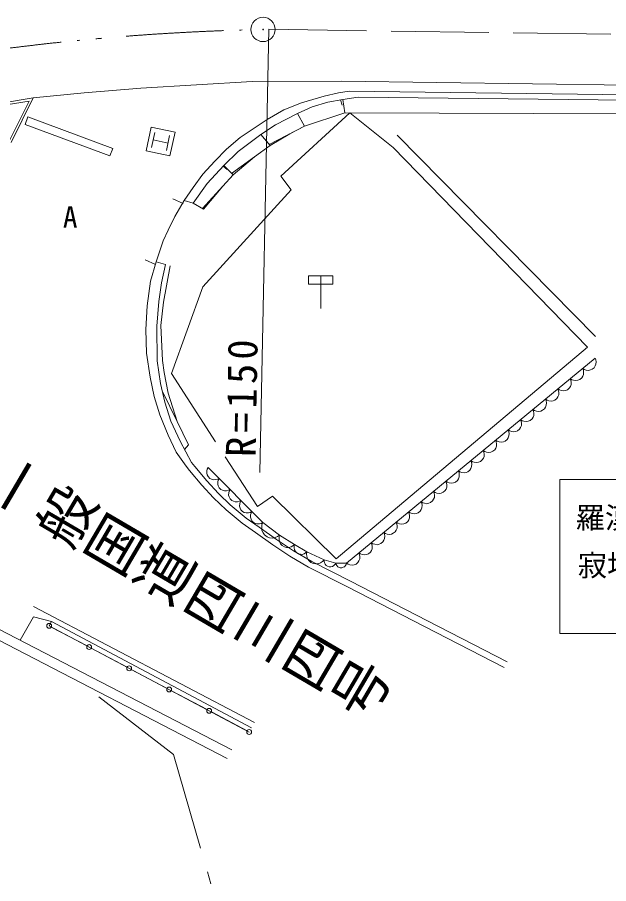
# Model space of a CAD drawing. Units: millimetres, scale not verified. Extents: x 360 to 640360, y 95650 to 455650.
# Drawn here: x 112101 to 148426, y 321994 to 375270 of the extents above; entities that cross this region are included whole.
import ezdxf
from ezdxf.enums import TextEntityAlignment as Align

# ---------------------------------------------------------------- set-up
doc = ezdxf.new("R2010")
doc.units = ezdxf.units.MM
doc.header["$LTSCALE"] = 1000
doc.linetypes.add('DASHED', pattern=[7.5, 6, -1.5])
doc.linetypes.add('LONG_DASHED_DOTTED', pattern=[15.25, 12, -1.5, 0.25, -1.5])
for name, color, linetype, lineweight in [('S-BGD', 1, 'Continuous', 13), ('S-BGD-HTXT', 6, 'Continuous', 13), ('S-BMK', 2, 'DASHED', 13)]:
    doc.layers.add(name, color=color, linetype=linetype, lineweight=lineweight)
doc.styles.add('@ＭＳ ゴシック', font='')
doc.styles.add('ＭＳ ゴシック', font='')
doc.styles.get('@ＭＳ ゴシック').set_extended_font_data('@MS Gothic')
doc.styles.get('ＭＳ ゴシック').set_extended_font_data('MS Gothic')

msp = doc.modelspace()

# ---------------------------------------------------------------- linework, layer by layer
at = {"layer": 'S-BGD'}
for p, q in [((132003, 371342), (126524, 371315)), ((158409, 370963), (132003, 371342)), ((119695, 370908), (116196, 370637)), ((126524, 371315), (119695, 370908)), ((110979, 369972), (113080, 370316)), ((113080, 370316), (111726, 367570)), ((116196, 370637), (113080, 370316)), ((129566, 370010), (130948, 370427)), ((130948, 370427), (131826, 370625)), ((131826, 370625), (132489, 370728)), ((132088, 370212), (133039, 370352)), ((132489, 370728), (158664, 370384)), ((133039, 370352), (158805, 370066)), ((111003, 369824), (112817, 370121)), ((112817, 370121), (111585, 367623)), ((128473, 369579), (129566, 370010)), ((129308, 369356), (130209, 369756)), ((130209, 369756), (131176, 370046)), ((131176, 370046), (132088, 370212)), ((131960, 370189), (132064, 369875)), ((132222, 369400), (132088, 370212)), ((127449, 368994), (128473, 369579)), ((127962, 368655), (129308, 369356)), ((128278, 365499), (132524, 369400)), ((129741, 368577), (129308, 369356)), ((132222, 369400), (129741, 368577)), ((159128, 369316), (132222, 369400)), ((132222, 369400), (159136, 369316)), ((132524, 369400), (135182, 367274)), ((112755, 369141), (112581, 368673)), ((112581, 368673), (117788, 366745)), ((112755, 369141), (117961, 367214)), ((125792, 367879), (127449, 368994)), ((120009, 367055), (120321, 368523)), ((120321, 368523), (121788, 368211)), ((120537, 368189), (120343, 367272)), ((121788, 368211), (121476, 366744)), ((127065, 368070), (127962, 368655)), ((129741, 368577), (127579, 367456)), ((129741, 368577), (128840, 368110)), ((120440, 367730), (121357, 367536)), ((121455, 367994), (121260, 367077)), ((124948, 367156), (125792, 367879)), ((125664, 367014), (127065, 368070)), ((127633, 367392), (127065, 368070)), ((128840, 368110), (127633, 367392)), ((135428, 368014), (147609, 355636)), ((117961, 367214), (117788, 366745)), ((124234, 366433), (124948, 367156)), ((127633, 367392), (126665, 366691)), ((135182, 367274), (147116, 354995)), ((121476, 366744), (120009, 367055)), ((124785, 366157), (125664, 367014)), ((126665, 366691), (125260, 365673)), ((126665, 366691), (125352, 365579)), ((123502, 365624), (124234, 366433)), ((123762, 365045), (124785, 366157)), ((124752, 366121), (124982, 365914)), ((125352, 365579), (124785, 366157)), ((122900, 364815), (123502, 365624)), ((125352, 365579), (124730, 364889)), ((128919, 364660), (128278, 365499)), ((122894, 363844), (123762, 365045)), ((122340, 364012), (122900, 364815)), ((124727, 364886), (123479, 363505)), ((123495, 358693), (128919, 364660)), ((124730, 364889), (123528, 363477)), ((122340, 364012), (121781, 363013)), ((122894, 363844), (122340, 364012)), ((123528, 363477), (122894, 363844)), ((121781, 363013), (121367, 362187)), ((121367, 362187), (121057, 361524)), ((121057, 361524), (120639, 360233)), ((120283, 359052), (120639, 360233)), ((120639, 360233), (121196, 360063)), ((121196, 360063), (120964, 358933)), ((121493, 359980), (121085, 357763)), ((129990, 359366), (131490, 359366)), ((129990, 358866), (129990, 359366)), ((130740, 359366), (130740, 357371)), ((131490, 359366), (131490, 358866)), ((120066, 357534), (120283, 359052)), ((120964, 358933), (120794, 357802)), ((121572, 353368), (123495, 358693)), ((131490, 358866), (129990, 358866)), ((120004, 356079), (120066, 357534)), ((120794, 357802), (120670, 356282)), ((121085, 357763), (120920, 356329)), ((120035, 354608), (120004, 356079)), ((120670, 356282), (120685, 354146)), ((120920, 356329), (121019, 354172)), ((147116, 354995), (131681, 341976)), ((120252, 353139), (120035, 354608)), ((147594, 354313), (132317, 341702)), ((147636, 354200), (147594, 354313)), ((120685, 354146), (120887, 352756)), ((121019, 354172), (121118, 353433)), ((147536, 353726), (147602, 353829)), ((147602, 353829), (147648, 353944)), ((147653, 354090), (147636, 354200)), ((147648, 353944), (147653, 354090)), ((121118, 353433), (121361, 352153)), ((124281, 349164), (121572, 353368)), ((146830, 353683), (146931, 353619)), ((146872, 353570), (146830, 353683)), ((146838, 353198), (146884, 353314)), ((146889, 353459), (146872, 353570)), ((146884, 353314), (146889, 353459)), ((146931, 353619), (147038, 353582)), ((147038, 353582), (147182, 353560)), ((147182, 353560), (147304, 353583)), ((147304, 353583), (147417, 353629)), ((147417, 353629), (147536, 353726)), ((120515, 351946), (120252, 353139)), ((120887, 352756), (121165, 351595)), ((146066, 353052), (146167, 352988)), ((146108, 352939), (146066, 353052)), ((146126, 352829), (146108, 352939)), ((146120, 352683), (146126, 352829)), ((146167, 352988), (146275, 352951)), ((146275, 352951), (146418, 352929)), ((146418, 352929), (146540, 352952)), ((146540, 352952), (146654, 352998)), ((146654, 352998), (146772, 353096)), ((146772, 353096), (146838, 353198)), ((120998, 352292), (121913, 350420)), ((145302, 352422), (145403, 352358)), ((145344, 352309), (145302, 352422)), ((145362, 352198), (145344, 352309)), ((145357, 352052), (145362, 352198)), ((145403, 352358), (145511, 352321)), ((145511, 352321), (145655, 352298)), ((145655, 352298), (145776, 352322)), ((145776, 352322), (145890, 352367)), ((145890, 352367), (146008, 352465)), ((146008, 352465), (146074, 352568)), ((146074, 352568), (146120, 352683)), ((120856, 350816), (120515, 351946)), ((121361, 352153), (121912, 350421)), ((144538, 351791), (144640, 351727)), ((144580, 351678), (144538, 351791)), ((144598, 351567), (144580, 351678)), ((144640, 351727), (144747, 351690)), ((144747, 351690), (144891, 351668)), ((144891, 351668), (145013, 351691)), ((145013, 351691), (145126, 351737)), ((145126, 351737), (145244, 351835)), ((145244, 351835), (145310, 351937)), ((145310, 351937), (145357, 352052)), ((121165, 351595), (121522, 350431)), ((143775, 351161), (143876, 351096)), ((143817, 351048), (143775, 351161)), ((143876, 351096), (143983, 351060)), ((144249, 351061), (144362, 351106)), ((144362, 351106), (144481, 351204)), ((144481, 351204), (144547, 351307)), ((144547, 351307), (144593, 351422)), ((144593, 351422), (144598, 351567)), ((121367, 349577), (120856, 350816)), ((143598, 350476), (143717, 350573)), ((143717, 350573), (143783, 350676)), ((143783, 350676), (143829, 350791)), ((143834, 350937), (143817, 351048)), ((143829, 350791), (143834, 350937)), ((143983, 351060), (144127, 351037)), ((144127, 351037), (144249, 351061)), ((121522, 350431), (122094, 349208)), ((121912, 350421), (122619, 348975)), ((142953, 349943), (143019, 350046)), ((143011, 350530), (143112, 350466)), ((143053, 350417), (143011, 350530)), ((143019, 350046), (143065, 350161)), ((143070, 350306), (143053, 350417)), ((143065, 350161), (143070, 350306)), ((143112, 350466), (143219, 350429)), ((143219, 350429), (143363, 350407)), ((143363, 350407), (143485, 350430)), ((143485, 350430), (143598, 350476)), ((121862, 348524), (121367, 349577)), ((142247, 349899), (142348, 349835)), ((142289, 349786), (142247, 349899)), ((142255, 349415), (142301, 349530)), ((142306, 349676), (142289, 349786)), ((142301, 349530), (142306, 349676)), ((142348, 349835), (142455, 349799)), ((142455, 349799), (142599, 349776)), ((142599, 349776), (142721, 349800)), ((142721, 349800), (142835, 349845)), ((142835, 349845), (142953, 349943)), ((122094, 349208), (122799, 347904)), ((122619, 348975), (122374, 348691)), ((141483, 349269), (141584, 349205)), ((141525, 349156), (141483, 349269)), ((141543, 349045), (141525, 349156)), ((141538, 348900), (141543, 349045)), ((141584, 349205), (141692, 349168)), ((141692, 349168), (141835, 349145)), ((141835, 349145), (141957, 349169)), ((141957, 349169), (142071, 349214)), ((142071, 349214), (142189, 349312)), ((142189, 349312), (142255, 349415)), ((122482, 347662), (121862, 348524)), ((140719, 348638), (140820, 348574)), ((140761, 348525), (140719, 348638)), ((140779, 348414), (140761, 348525)), ((140820, 348574), (140928, 348537)), ((140928, 348537), (141072, 348515)), ((141072, 348515), (141193, 348538)), ((141193, 348538), (141307, 348584)), ((141307, 348584), (141425, 348682)), ((141425, 348682), (141491, 348784)), ((141491, 348784), (141538, 348900)), ((123001, 347641), (122799, 347904)), ((126848, 345182), (124870, 348250)), ((139956, 348008), (140057, 347943)), ((139997, 347895), (139956, 348008)), ((140015, 347784), (139997, 347895)), ((140057, 347943), (140164, 347907)), ((140164, 347907), (140308, 347884)), ((140308, 347884), (140430, 347908)), ((140430, 347908), (140543, 347953)), ((140543, 347953), (140661, 348051)), ((140661, 348051), (140728, 348154)), ((140728, 348154), (140774, 348269)), ((140774, 348269), (140779, 348414)), ((122683, 347398), (122482, 347662)), ((123442, 346500), (122683, 347398)), ((123747, 346758), (123001, 347641)), ((123746, 347385), (123736, 347245)), ((123771, 347491), (123746, 347385)), ((123824, 347594), (123771, 347491)), ((127181, 344200), (123824, 347594)), ((139192, 347377), (139293, 347313)), ((139234, 347264), (139192, 347377)), ((139779, 347323), (139898, 347420)), ((139898, 347420), (139964, 347523)), ((139964, 347523), (140010, 347638)), ((140010, 347638), (140015, 347784)), ((123736, 347245), (123769, 347130)), ((123769, 347130), (123823, 347025)), ((123823, 347025), (123927, 346920)), ((123927, 346920), (124031, 346865)), ((124031, 346865), (124146, 346831)), ((124146, 346831), (124286, 346839)), ((124286, 346839), (124391, 346865)), ((124391, 346865), (124496, 346915)), ((124496, 346915), (124443, 346812)), ((139134, 346790), (139200, 346893)), ((139200, 346893), (139246, 347008)), ((139251, 347153), (139234, 347264)), ((139246, 347008), (139251, 347153)), ((139293, 347313), (139400, 347276)), ((139400, 347276), (139544, 347254)), ((139544, 347254), (139666, 347277)), ((139666, 347277), (139779, 347323)), ((145418, 337374), (145418, 346841)), ((145418, 346841), (163818, 346841)), ((124154, 345726), (123442, 346500)), ((124448, 345997), (123747, 346758)), ((124417, 346706), (124408, 346566)), ((124408, 346566), (124441, 346451)), ((124443, 346812), (124417, 346706)), ((124441, 346451), (124494, 346346)), ((124494, 346346), (124598, 346241)), ((138428, 346747), (138529, 346682)), ((138470, 346633), (138428, 346747)), ((138436, 346262), (138482, 346377)), ((138487, 346523), (138470, 346633)), ((138482, 346377), (138487, 346523)), ((138529, 346682), (138636, 346646)), ((138636, 346646), (138780, 346623)), ((138780, 346623), (138902, 346647)), ((138902, 346647), (139015, 346692)), ((139015, 346692), (139134, 346790)), ((125196, 345280), (124448, 345997)), ((124598, 346241), (124703, 346187)), ((124703, 346187), (124817, 346152)), ((124817, 346152), (124957, 346160)), ((124957, 346160), (125062, 346186)), ((125062, 346186), (125167, 346236)), ((125088, 346028), (125079, 345888)), ((125079, 345888), (125112, 345773)), ((125114, 346134), (125088, 346028)), ((125112, 345773), (125166, 345668)), ((125167, 346236), (125114, 346134)), ((127785, 345823), (126848, 345182)), ((131681, 341976), (127785, 345823)), ((137664, 346116), (137765, 346052)), ((137706, 346003), (137664, 346116)), ((137724, 345892), (137706, 346003)), ((137718, 345747), (137724, 345892)), ((137765, 346052), (137873, 346015)), ((137873, 346015), (138016, 345993)), ((138016, 345993), (138138, 346016)), ((138138, 346016), (138252, 346062)), ((138252, 346062), (138370, 346159)), ((138370, 346159), (138436, 346262)), ((124920, 344991), (124154, 345726)), ((125166, 345668), (125270, 345562)), ((126154, 344473), (125177, 345297)), ((125270, 345562), (125374, 345508)), ((125374, 345508), (125489, 345474)), ((125489, 345474), (125629, 345481)), ((125629, 345481), (125733, 345508)), ((125733, 345508), (125838, 345558)), ((125760, 345349), (125750, 345209)), ((125785, 345455), (125760, 345349)), ((125838, 345558), (125785, 345455)), ((136900, 345485), (137001, 345421)), ((136942, 345372), (136900, 345485)), ((136960, 345262), (136942, 345372)), ((136955, 345116), (136960, 345262)), ((137001, 345421), (137109, 345385)), ((137109, 345385), (137253, 345362)), ((137253, 345362), (137374, 345386)), ((137374, 345386), (137488, 345431)), ((137488, 345431), (137606, 345529)), ((137606, 345529), (137672, 345631)), ((137672, 345631), (137718, 345747)), ((125911, 344155), (124920, 344991)), ((125750, 345209), (125783, 345094)), ((125783, 345094), (125837, 344989)), ((125837, 344989), (125941, 344884)), ((125941, 344884), (126045, 344829)), ((126045, 344829), (126160, 344795)), ((126160, 344795), (126300, 344803)), ((126300, 344803), (126405, 344829)), ((126405, 344829), (126510, 344879)), ((126457, 344776), (126431, 344670)), ((126510, 344879), (126457, 344776)), ((136136, 344855), (136238, 344791)), ((136178, 344742), (136136, 344855)), ((136196, 344631), (136178, 344742)), ((136238, 344791), (136345, 344754)), ((136345, 344754), (136489, 344731)), ((136489, 344731), (136611, 344755)), ((136611, 344755), (136724, 344800)), ((136724, 344800), (136842, 344898)), ((136842, 344898), (136908, 345001)), ((136908, 345001), (136955, 345116)), ((126960, 343910), (126154, 344473)), ((126431, 344670), (126422, 344530)), ((126422, 344530), (126455, 344415)), ((126455, 344415), (126508, 344310)), ((126508, 344310), (126612, 344205)), ((126612, 344205), (126717, 344151)), ((127076, 344150), (127181, 344200)), ((127181, 344200), (127130, 344053)), ((128208, 343421), (127181, 344200)), ((135373, 344224), (135474, 344160)), ((135415, 344111), (135373, 344224)), ((135847, 344124), (135960, 344170)), ((135960, 344170), (136079, 344268)), ((136079, 344268), (136145, 344370)), ((136145, 344370), (136191, 344485)), ((136191, 344485), (136196, 344631)), ((126731, 343582), (125911, 344155)), ((126717, 344151), (126831, 344116)), ((126831, 344116), (126971, 344124)), ((128031, 343150), (126960, 343910)), ((126971, 344124), (127076, 344150)), ((127130, 344053), (127115, 343906)), ((127115, 343906), (127130, 343717)), ((127130, 343717), (127196, 343570)), ((135196, 343539), (135315, 343637)), ((135315, 343637), (135381, 343740)), ((135381, 343740), (135427, 343855)), ((135432, 344000), (135415, 344111)), ((135427, 343855), (135432, 344000)), ((135474, 344160), (135581, 344123)), ((135581, 344123), (135725, 344101)), ((135725, 344101), (135847, 344124)), ((127800, 342823), (126731, 343582)), ((127196, 343570), (127288, 343440)), ((127288, 343440), (127447, 343319)), ((127447, 343319), (127597, 343266)), ((127597, 343266), (127757, 343241)), ((127757, 343241), (127943, 343278)), ((127943, 343278), (128078, 343334)), ((129060, 342459), (128031, 343150)), ((128078, 343334), (128208, 343421)), ((128208, 343421), (128178, 343293)), ((128178, 343293), (128178, 343169)), ((128178, 343169), (128206, 343011)), ((129134, 342852), (128208, 343421)), ((134551, 343006), (134617, 343109)), ((134609, 343594), (134710, 343529)), ((134651, 343481), (134609, 343594)), ((134617, 343109), (134663, 343224)), ((134668, 343370), (134651, 343481)), ((134663, 343224), (134668, 343370)), ((134710, 343529), (134817, 343493)), ((134817, 343493), (134961, 343470)), ((134961, 343470), (135083, 343494)), ((135083, 343494), (135196, 343539)), ((128837, 342127), (127800, 342823)), ((128206, 343011), (128273, 342893)), ((128273, 342893), (128361, 342792)), ((128361, 342792), (128504, 342704)), ((128504, 342704), (128634, 342672)), ((128634, 342672), (128770, 342665)), ((128770, 342665), (128923, 342711)), ((128923, 342711), (129032, 342769)), ((129032, 342769), (129134, 342852)), ((129134, 342852), (129110, 342749)), ((129110, 342749), (129112, 342648)), ((129112, 342648), (129136, 342521)), ((129889, 342401), (129134, 342852)), ((133845, 342963), (133946, 342899)), ((133887, 342850), (133845, 342963)), ((133853, 342479), (133899, 342594)), ((133904, 342739), (133887, 342850)), ((133899, 342594), (133904, 342739)), ((133946, 342899), (134053, 342862)), ((134053, 342862), (134197, 342840)), ((134197, 342840), (134319, 342863)), ((134319, 342863), (134433, 342909)), ((134433, 342909), (134551, 343006)), ((129990, 341465), (128837, 342127)), ((130189, 341812), (129060, 342459)), ((129136, 342521), (129192, 342426)), ((129192, 342426), (129264, 342345)), ((129264, 342345), (129381, 342275)), ((129381, 342275), (129486, 342250)), ((129486, 342250), (129596, 342246)), ((129596, 342246), (129720, 342285)), ((129720, 342285), (129807, 342333)), ((129807, 342333), (129889, 342401)), ((129889, 342401), (129872, 342262)), ((129872, 342262), (129886, 342130)), ((129886, 342130), (129934, 341966)), ((130939, 341906), (129889, 342401)), ((133081, 342332), (133182, 342268)), ((133123, 342219), (133081, 342332)), ((133141, 342109), (133123, 342219)), ((133136, 341963), (133141, 342109)), ((133182, 342268), (133290, 342232)), ((133290, 342232), (133433, 342209)), ((133433, 342209), (133555, 342233)), ((133555, 342233), (133669, 342278)), ((133669, 342278), (133787, 342376)), ((133787, 342376), (133853, 342479)), ((129934, 341966), (130020, 341849)), ((130020, 341849), (130124, 341751)), ((130124, 341751), (130287, 341675)), ((132572, 340598), (130189, 341812)), ((130287, 341675), (130429, 341656)), ((130429, 341656), (130574, 341664)), ((130574, 341664), (130731, 341731)), ((130731, 341731), (130840, 341805)), ((130840, 341805), (130939, 341906)), ((131660, 341695), (130939, 341906)), ((130939, 341906), (130941, 341815)), ((130941, 341815), (130964, 341732)), ((130964, 341732), (131011, 341632)), ((131011, 341632), (131078, 341566)), ((131078, 341566), (131155, 341514)), ((131155, 341514), (131266, 341481)), ((131359, 341483), (131451, 341503)), ((131451, 341503), (131545, 341562)), ((131545, 341562), (131607, 341620)), ((131607, 341620), (131660, 341695)), ((132317, 341702), (131660, 341695)), ((131660, 341695), (131685, 341619)), ((131685, 341619), (131726, 341556)), ((131726, 341556), (131790, 341484)), ((132191, 341488), (132255, 341561)), ((132255, 341561), (132292, 341626)), ((132292, 341626), (132317, 341702)), ((132317, 341702), (132418, 341638)), ((132418, 341638), (132526, 341601)), ((132526, 341601), (132670, 341579)), ((132670, 341579), (132791, 341602)), ((132791, 341602), (132905, 341647)), ((132905, 341647), (133023, 341745)), ((133023, 341745), (133089, 341848)), ((133089, 341848), (133136, 341963)), ((104396, 341050), (125273, 330230)), ((132390, 340242), (129990, 341465)), ((131266, 341481), (131359, 341483)), ((131790, 341484), (131863, 341445)), ((131863, 341445), (131941, 341422)), ((131941, 341422), (132043, 341423)), ((132043, 341423), (132120, 341448)), ((132120, 341448), (132191, 341488)), ((104130, 340513), (124997, 329697)), ((137287, 338162), (132572, 340598)), ((137103, 337806), (132390, 340242)), ((113101, 339045), (126674, 331910)), ((112268, 336970), (113100, 338407)), ((113100, 338407), (114195, 338114)), ((114054, 337849), (114195, 338114)), ((114054, 337849), (126344, 331321)), ((114187, 337778), (116380, 336614)), ((114195, 338114), (126485, 331586)), ((142012, 335282), (137103, 337806)), ((142195, 335638), (137287, 338162)), ((163818, 337374), (145418, 337374)), ((116645, 336473), (118838, 335308)), ((119103, 335167), (121296, 334002)), ((121561, 333862), (123754, 332697)), ((124019, 332556), (126212, 331391))]:
    msp.add_line(p, q, dxfattribs=at)
at = {"layer": 'S-BGD', "linetype": 'LONG_DASHED_DOTTED'}
for p, q in [((121648, 364110), (122286, 363822)), ((119949, 360351), (120587, 360063))]:
    msp.add_line(p, q, dxfattribs=at)
at = {"layer": 'S-BGD', "linetype": 'DASHED'}
for p, q in [((117110, 333474), (121693, 329932)), ((121693, 329932), (123985, 321994))]:
    msp.add_line(p, q, dxfattribs=at)
at = {"layer": 'S-BGD'}
for centre in [(114054, 337849), (116512, 336543), (118970, 335238), (121428, 333932), (123886, 332626), (126344, 331321)]:
    msp.add_circle(centre, 149, dxfattribs=at)
for start, end in [(91.7189, 91.78149), (95.5386, 95.60123)]:
    msp.add_arc((130417, 224559), 150000, start, end, dxfattribs=at)
at = {"layer": 'S-BGD-HTXT'}
msp.add_line((127557, 374534), (126996, 347279), dxfattribs=at)
at = {"layer": 'S-BMK'}
msp.add_line((127557, 374534), (212507, 373324), dxfattribs=at)
at = {"layer": 'S-BMK', "linetype": 'Continuous'}
for radius in [746, 22.5]:
    msp.add_circle((127196, 374524), radius, dxfattribs=at)
at = {"layer": 'S-BMK'}
for start, end in [(92.15723, 95.1629), (95.97693, 98.9826)]:
    msp.add_arc((130417, 224559), 150000, start, end, dxfattribs=at)

# ---------------------------------------------------------------- texts
at = {"layer": 'S-BGD', "style": 'ＭＳ ゴシック'}
for s, p in [('A', (114899, 361934)), ('羅漢山国立自然公園', (146401, 343446)), ('寂地峡雙津峡温泉', (146529, 340511))]:
    msp.add_text(s, height=1320, dxfattribs=at).set_placement(p, align=Align.BOTTOM_LEFT)
at = {"layer": 'S-BGD', "style": '@ＭＳ ゴシック'}
msp.add_text('一般国道四三四号', height=2566, rotation=329.6, dxfattribs=at).set_placement((109492, 345487), align=Align.BOTTOM_LEFT)
at = {"layer": 'S-BGD-HTXT', "insert": (126765, 348217), "char_height": 1833, "attachment_point": 7, "rotation": 89, "style": 'ＭＳ ゴシック'}
msp.add_mtext('\\T1.2;R=150', dxfattribs=at)

doc.saveas('drawing.dxf')
